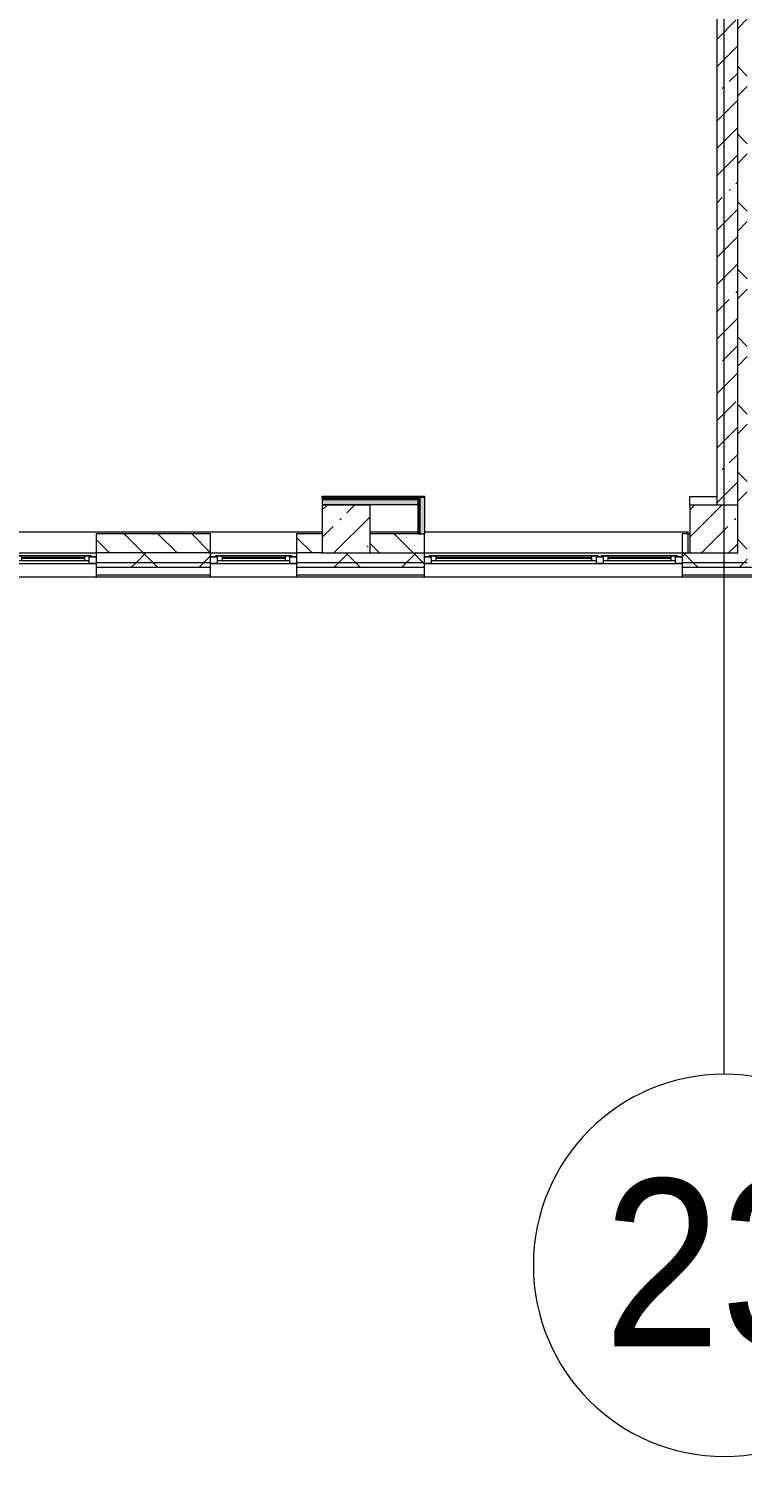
# Model space of a CAD drawing. Header units: millimetres. Extents: x 81609 to 272668, y -8553 to 29000.
# Drawn here: x 222931 to 230408, y -5906 to 9037 of the extents above; entities that cross this region are included whole.
import ezdxf

# ---------------------------------------------------------------- set-up
doc = ezdxf.new("R2010")
doc.units = ezdxf.units.MM
for name, color, linetype, lineweight, true_color in [('A-FLOR-1', 7, 'Continuous', 5, 0xaaaaaa), ('I-WALL-1', 7, 'Continuous', 5, 0xe7e7e7), ('I-WALL-2', 7, 'Continuous', 9, 0xe7e7e7)]:
    doc.layers.add(name, color=color, linetype=linetype, lineweight=lineweight, true_color=true_color)
for name, color, linetype, lineweight in [('A-GLAZ-3', 7, 'Continuous', 5), ('A-WALL', 7, 'Continuous', 9), ('A-WALL-2', 7, 'Continuous', 5), ('I-WALL-3', 7, 'Continuous', 5), ('S-COLS-1', 7, 'Continuous', 5), ('Оси', 7, 'Continuous', 9), ('Оси-1', 7, 'Continuous', 20)]:
    doc.layers.add(name, color=color, linetype=linetype, lineweight=lineweight)
doc.styles.add('Arial_1', font='arial.ttf', dxfattribs={"width": 0.9, "height": 1750})
pattern_1 = [(45, (145658, 0), (-353.5534, 353.5534), []), (135, (145658, 0), (-353.5534, -353.5534), [])]
pattern_2 = [(135, (145657.99, 0), (-176.7767, -176.7767), [])]
pattern_3 = [(45, (145658, 0), (-530.33, 530.33), []), (135, (145658, 0), (-530.33, -530.33), [])]

# ---------------------------------------------------------------- blocks, each defined once
blk = doc.blocks.new('BSC_Колонна _Прямоугольная - 500х500-V208-2_9_3_птичка')
at = {"layer": 'S-COLS-1'}
h = blk.add_hatch(dxfattribs=at)
h.set_pattern_fill('FP_64', color=256, style=0, pattern_type=2)
h.set_pattern_definition([(45, (-80600, -3800), (-285.1231, 285.1231), []), (45, (-80314.88, -3800), (-285.1231, 285.1231), [504.031, -100.806, 16.764, -84.042])])
h.paths.add_polyline_path([(-121, -250), (250, -250), (250, 250), (-250, 250), (-250, -250)])
for p, q in [((250, 250), (-250, 250)), ((-250, 250), (-250, -250)), ((250, -250), (250, 250)), ((-250, -250), (250, -250))]:
    blk.add_line(p, q, dxfattribs=at)
blk = doc.blocks.new('120_Окно_СКБ_2Ст - 120_Окно_СКБ_2Ст 2700х2500 _мал створка слева_-22808065-2_9_3_птичка')
at = {"layer": 'A-GLAZ-3'}
for p, q in [((-1350, -75), (-1350, -5)), ((-1350, -5), (-1280, -5)), ((1350, -5), (-1350, -5)), ((-1280, -75), (-1350, -75)), ((-1350, -75), (-1300, -75)), ((-1280, -75), (-1300, -75)), ((-1300, -75), (-1300, -85)), ((-1300, -85), (-500, -85)), ((-500, -85), (-1300, -85)), ((-1280, -5), (-1280, -75)), ((-520, -35), (-1280, -35)), ((-1280, -35), (-1280, -75)), ((-1230, -85), (-1230, -35)), ((-1230, -55), (-570, -55)), ((-570, -65), (-1230, -65)), ((-570, -85), (-570, -35)), ((-520, -75), (-520, -5)), ((-520, -5), (-450, -5)), ((-520, -75), (-520, -35)), ((-450, -75), (-520, -75)), ((-500, -75), (-520, -75)), ((-500, -75), (-470, -75)), ((-500, -85), (-500, -75)), ((-450, -75), (-470, -75)), ((-470, -75), (-470, -85)), ((-470, -85), (1300, -85)), ((1300, -85), (-470, -85)), ((-450, -5), (-450, -75)), ((1280, -35), (-450, -35)), ((-450, -35), (-450, -75)), ((-400, -85), (-400, -35)), ((-400, -55), (1230, -55)), ((1230, -65), (-400, -65)), ((1230, -85), (1230, -35)), ((1280, -75), (1280, -5)), ((1280, -5), (1350, -5)), ((1280, -75), (1280, -35)), ((1350, -75), (1280, -75)), ((1300, -75), (1280, -75)), ((1300, -75), (1350, -75)), ((1300, -85), (1300, -75)), ((1350, -5), (1350, -75))]:
    blk.add_line(p, q, dxfattribs=at)
blk = doc.blocks.new('120_Окно_СКБ_1Ст - 120_Окно_СКБ_1Ст 900х2500_h_-19906150-2_9_3_птичка')
at = {"layer": 'A-GLAZ-3'}
for p, q in [((-450, -75), (-450, -5)), ((-450, -5), (-380, -5)), ((450, -5), (-450, -5)), ((-380, -75), (-450, -75)), ((-450, -75), (-400, -75)), ((-380, -75), (-400, -75)), ((-400, -75), (-400, -85)), ((-400, -85), (400, -85)), ((400, -85), (-400, -85)), ((-380, -5), (-380, -75)), ((380, -35), (-380, -35)), ((-380, -35), (-380, -75)), ((-330, -85), (-330, -35)), ((-330, -55), (330, -55)), ((330, -65), (-330, -65)), ((330, -85), (330, -35)), ((380, -75), (380, -5)), ((380, -5), (450, -5)), ((380, -75), (380, -35)), ((450, -75), (380, -75)), ((400, -75), (380, -75)), ((400, -75), (450, -75)), ((400, -85), (400, -75)), ((450, -5), (450, -75))]:
    blk.add_line(p, q, dxfattribs=at)
blk = doc.blocks.new('BSC_Колонна _Прямоугольная - 500х500-V312-2_9_3_птичка')
at = {"layer": 'S-COLS-1'}
h = blk.add_hatch(dxfattribs=at)
h.set_pattern_fill('FP_151', color=256, style=0, pattern_type=2)
h.set_pattern_definition([(45, (-84450, -3800), (-285.1231, 285.1231), []), (45, (-84164.88, -3800), (-285.1231, 285.1231), [504.031, -100.806, 16.764, -84.042])])
h.paths.add_polyline_path([(-250, -250), (250, -250), (250, 250), (-250, 250), (-250, -99)])
for p, q in [((250, 250), (-250, 250)), ((-250, 250), (-250, -250)), ((250, -250), (250, 250)), ((-250, -250), (250, -250))]:
    blk.add_line(p, q, dxfattribs=at)
blk = doc.blocks.new('Ось сетки - D8-29747960-2_9_3_птичка')
at = {"layer": 'Оси-1'}
for start, end in [(360, 180), (180, 360)]:
    blk.add_arc((0, 0), 4, start, end, dxfattribs=at)

msp = doc.modelspace()

# ---------------------------------------------------------------- hatches: boundary and pattern name
at = {"layer": 'A-WALL-2'}
h = msp.add_hatch(dxfattribs=at)
h.set_pattern_fill('FP_68', color=256, style=0, pattern_type=2)
h.set_pattern_definition(pattern_1)
h.paths.add_polyline_path([(230358, 3450), (230458, 3450), (230458, 10250), (230358, 10250), (230358, 3550)])
h = msp.add_hatch(dxfattribs=at)
h.set_pattern_fill('FP_78', color=256, style=0, pattern_type=2)
h.set_pattern_definition(pattern_2)
h.paths.add_polyline_path([(225738, 3550), (226008, 3550), (226008, 3750), (225738, 3750), (225738, 3701.2)])
h.paths.add_polyline_path([(224838, 3550), (224838, 3750), (223638, 3750), (223638, 3550), (224281.5, 3550)])
h.paths.add_polyline_path([(222738, 3550), (222738, 3750), (221638, 3750), (221638, 3550), (222426.5, 3550)])
h = msp.add_hatch(dxfattribs=at)
h.set_pattern_fill('FP_78', color=256, style=0, pattern_type=2)
h.set_pattern_definition(pattern_2)
h.paths.add_polyline_path([(227064.1, 3550), (227078, 3550), (227078, 3750), (226508, 3750), (226508, 3550)])
h.paths.add_polyline_path([(229838, 3550), (229838, 3750), (229778, 3750), (229778, 3550)])
h = msp.add_hatch(dxfattribs=at)
h.set_pattern_fill('FP_68', color=256, style=0, pattern_type=2)
h.set_pattern_definition(pattern_1)
h.paths.add_polyline_path([(227064.1, 3450), (227078, 3450), (227078, 3550), (225738, 3550), (225738, 3450), (226136.5, 3450)])
h.paths.add_polyline_path([(229778, 3450), (230358, 3450), (230358, 3550), (229778, 3550)])
h.paths.add_polyline_path([(221638, 3450), (222738, 3450), (222738, 3550), (221358, 3550), (221358, 3450), (221498.9, 3450)])
h.paths.add_polyline_path([(223638, 3450), (224838, 3450), (224838, 3550), (223638, 3550)])
h = msp.add_hatch(dxfattribs=at)
h.set_pattern_fill('FP_68', color=256, style=0, pattern_type=2)
h.set_pattern_definition(pattern_1)
h.paths.add_polyline_path([(230458, 3400), (230458, 3450), (229778, 3450), (229778, 3400), (230358, 3400)])
h.paths.add_polyline_path([(222426.5, 3400), (222738, 3400), (222738, 3450), (221358, 3450), (221358, 3400), (221498.9, 3400)])
h.paths.add_polyline_path([(223638, 3400), (224838, 3400), (224838, 3450), (223638, 3450)])
h.paths.add_polyline_path([(227064.1, 3400), (227078, 3400), (227078, 3450), (225738, 3450), (225738, 3400), (226136.5, 3400)])
at = {"layer": 'I-WALL-1'}
msp.add_hatch(color=256, dxfattribs=at).paths.add_polyline_path([(227008, 4055), (227008, 4105), (226008, 4105), (226008, 4055), (226136.5, 4055)])
at = {"layer": 'I-WALL-2'}
msp.add_hatch(color=256, dxfattribs=at).paths.add_polyline_path([(227064.1, 3750), (227083, 3750), (227083, 4130), (227033, 4130), (227033, 3750)])
at = {"layer": 'I-WALL-3'}
h = msp.add_hatch(dxfattribs=at)
h.set_pattern_fill('FP_76', color=256, style=0, pattern_type=2)
h.set_pattern_definition([(45, (145658, 0), (-285.1231, 285.1231), []), (45, (145943.1, 0), (-285.1231, 285.1231), [504.031, -100.806, 16.764, -84.042])])
h.paths.add_polyline_path([(230358, 4050), (230358, 10900), (230138, 10900), (230138, 4050)])
h.paths.add_polyline_path([(230138, 11550), (230358, 11550), (230358, 15150), (230138, 15150), (230138, 12200)])
h = msp.add_hatch(dxfattribs=at)
h.set_pattern_fill('FP_162', color=256, style=0, pattern_type=2)
h.set_pattern_definition(pattern_3)
h.paths.add_polyline_path([(227020.5, 4117.5), (227033, 4117.5), (227033, 4130), (226008, 4130), (226008, 4117.5), (226136.5, 4117.5)])
h = msp.add_hatch(dxfattribs=at)
h.set_pattern_fill('FP_162', color=256, style=0, pattern_type=2)
h.set_pattern_definition(pattern_3)
h.paths.add_polyline_path([(227008, 4105), (227020.5, 4105), (227020.5, 4117.5), (226008, 4117.5), (226008, 4105), (226136.5, 4105)])
h = msp.add_hatch(dxfattribs=at)
h.set_pattern_fill('FP_162', color=256, style=0, pattern_type=2)
h.set_pattern_definition(pattern_3)
h.paths.add_polyline_path([(227008, 3750), (227020.5, 3750), (227020.5, 4105), (227008, 4105), (227008, 4055)])
h = msp.add_hatch(dxfattribs=at)
h.set_pattern_fill('FP_162', color=256, style=0, pattern_type=2)
h.set_pattern_definition(pattern_3)
h.paths.add_polyline_path([(227020.5, 3750), (227033, 3750), (227033, 4117.5), (227020.5, 4117.5), (227020.5, 4055)])

# ---------------------------------------------------------------- linework, layer by layer
at = {"layer": 'A-FLOR-1'}
for p, q in [((226008, 4130), (226008, 4145)), ((226008, 4145), (227078, 4145)), ((227078, 4145), (227078, 4130)), ((229858, 4050), (229858, 4140)), ((229858, 4140), (230138, 4140)), ((229838, 3750), (229858, 3750))]:
    msp.add_line(p, q, dxfattribs=at)
at = {"layer": 'A-WALL'}
for p, q in [((227020.5, 4117.5), (226008, 4117.5)), ((227008, 4105), (226008, 4105)), ((227008, 4105), (227008, 4055)), ((227020.5, 3750), (227020.5, 4117.5)), ((227033, 3750), (227033, 4130)), ((224838, 3550), (223638, 3550)), ((223638, 3450), (224838, 3450)), ((226008, 3550), (225738, 3550)), ((225738, 3450), (227078, 3450)), ((226508, 3550), (227078, 3550)), ((229778, 3550), (229838, 3550)), ((229778, 3450), (230458, 3450)), ((223638, 3400), (224838, 3400)), ((223638, 3320), (224838, 3320)), ((225738, 3400), (227078, 3400)), ((225738, 3320), (227078, 3320)), ((229778, 3400), (230508, 3400)), ((229778, 3320), (230588, 3320))]:
    msp.add_line(p, q, dxfattribs=at)
at = {"layer": 'A-WALL-2'}
for p, q in [((230358, 4050), (230358, 4050)), ((223638, 3750), (223638, 3300)), ((224838, 3750), (223638, 3750)), ((224838, 3300), (224838, 3750)), ((225738, 3750), (225738, 3300)), ((226008, 3750), (225738, 3750)), ((227008, 3750), (226508, 3750)), ((227078, 3300), (227078, 3750)), ((229778, 3750), (229778, 3300)), ((229838, 3750), (229778, 3750)), ((229838, 3550), (229838, 3750)), ((222738, 3550), (223638, 3550)), ((224838, 3550), (225738, 3550)), ((227078, 3550), (229858, 3550)), ((221516, 3300), (230608, 3300))]:
    msp.add_line(p, q, dxfattribs=at)
at = {"layer": 'I-WALL-3'}
for p, q in [((230138, 10900), (230138, 4050)), ((230358, 4050), (230358, 10900)), ((227083, 4130), (226008, 4130)), ((226008, 4130), (226008, 4055)), ((226008, 4055), (227008, 4055)), ((227008, 4055), (227008, 3750)), ((227083, 3750), (227083, 4130)), ((221911.6, 3770), (226008, 3770)), ((226508, 3770), (227008, 3770)), ((227008, 3750), (227083, 3750)), ((227083, 3770), (229838, 3770)), ((229838, 3750), (229838, 3770))]:
    msp.add_line(p, q, dxfattribs=at)
at = {"layer": 'Оси'}
msp.add_line((230218, -1906.3), (230218, 9979), dxfattribs=at)

# ---------------------------------------------------------------- block references
at = {"layer": 'A-GLAZ-3', "rotation": 180}
for name, p in [('120_Окно_СКБ_1Ст - 120_Окно_СКБ_1Ст 900х2500_h_-19906150-2_9_3_птичка', (223188, 3435)), ('120_Окно_СКБ_1Ст - 120_Окно_СКБ_1Ст 900х2500_h_-19906150-2_9_3_птичка', (225288, 3435)), ('120_Окно_СКБ_2Ст - 120_Окно_СКБ_2Ст 2700х2500 _мал створка слева_-22808065-2_9_3_птичка', (228428, 3435))]:
    msp.add_blockref(name, p, dxfattribs=at)
at = {"layer": 'S-COLS-1'}
for name, p in [('BSC_Колонна _Прямоугольная - 500х500-V208-2_9_3_птичка', (226258, 3800)), ('BSC_Колонна _Прямоугольная - 500х500-V312-2_9_3_птичка', (230108, 3800))]:
    msp.add_blockref(name, p, dxfattribs=at)
at = {"layer": 'Оси-1', "xscale": 499.9999999999995, "yscale": 499.9999999999995, "zscale": 499.9999999999995}
msp.add_blockref('Ось сетки - D8-29747960-2_9_3_птичка', (230218, -3906.3), dxfattribs=at)

# ---------------------------------------------------------------- texts
at = {"layer": 'Оси', "insert": (228954.9, -3003), "char_height": 1750, "width": 3030.379, "attachment_point": 1, "style": 'Arial_1'}
msp.add_mtext('23', dxfattribs=at)

doc.saveas('drawing.dxf')
